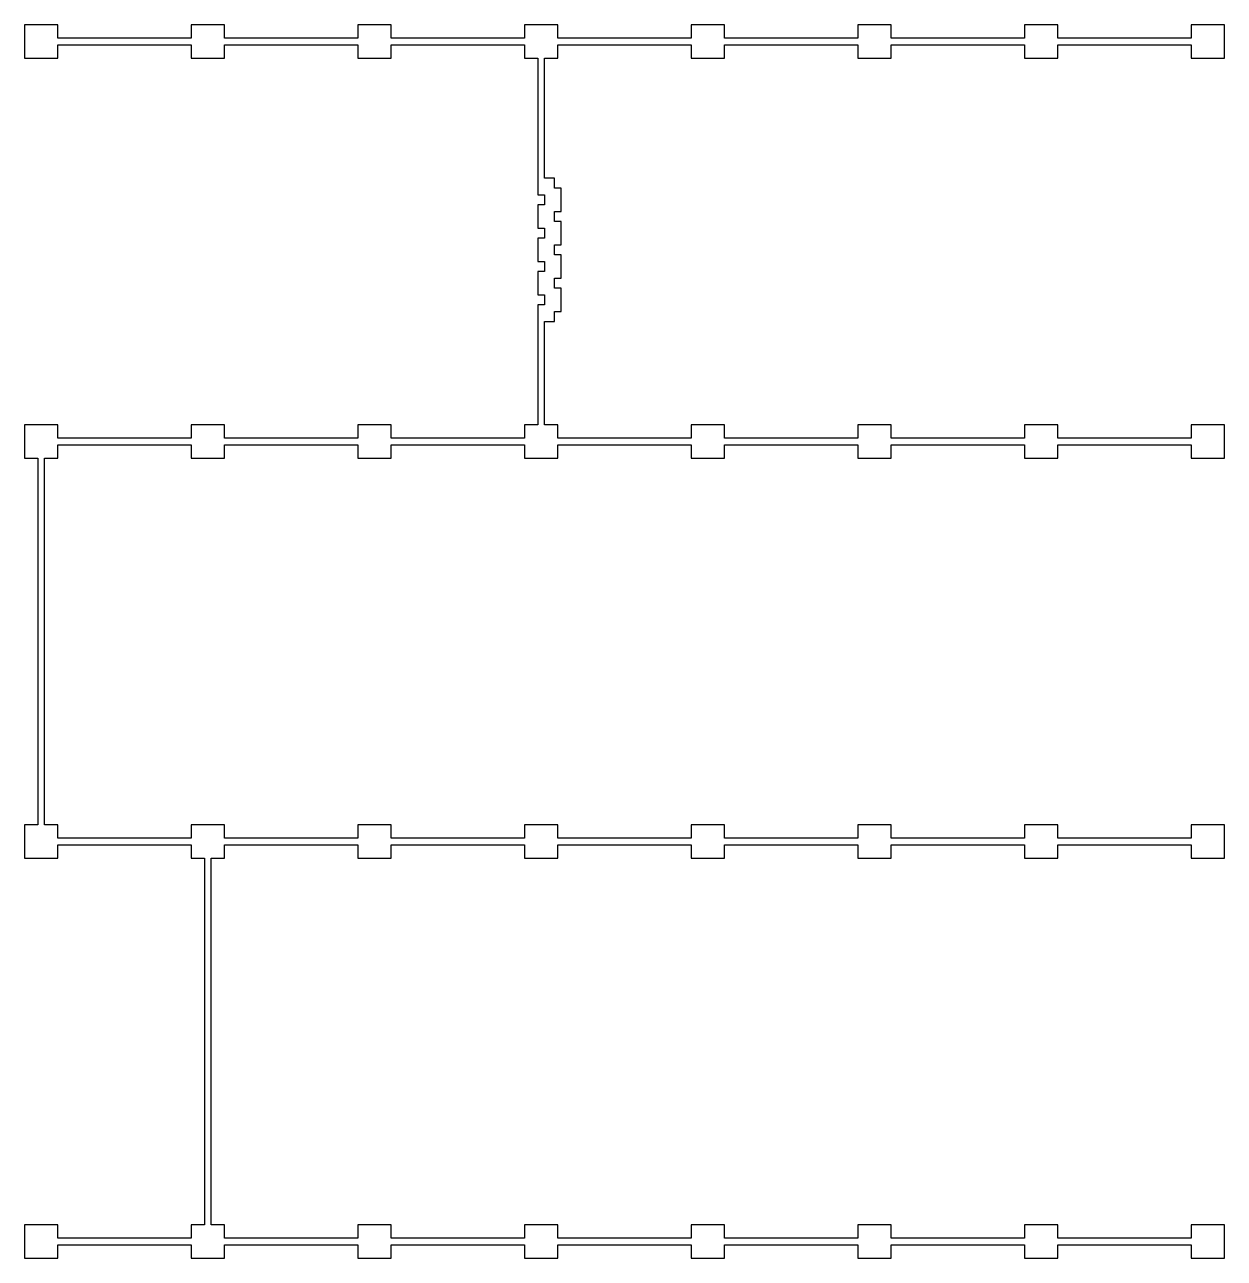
# Model space of a CAD drawing. Header units: millimetres. Extents: x 5 to 41, y 5 to 42.
import ezdxf

# ---------------------------------------------------------------- set-up
doc = ezdxf.new("R2010")
doc.units = ezdxf.units.MM
doc.layers.add('PCB_LAYERS', color=7, linetype='CONTINUOUS')

msp = doc.modelspace()

# ---------------------------------------------------------------- linework, layer by layer
at = {"layer": 'PCB_LAYERS', "color": 35, "true_color": 0xb87333}
msp.add_lwpolyline([(6, 5.4), (10, 5.4), (10, 5), (11, 5), (11, 5.4), (15, 5.4), (15, 5), (16, 5), (16, 5.4), (20, 5.4), (20, 5), (21, 5), (21, 5.4), (25, 5.4), (25, 5), (26, 5), (26, 5.4), (30, 5.4), (30, 5), (31, 5), (31, 5.4), (35, 5.4), (35, 5), (36, 5), (36, 5.4), (40, 5.4), (40, 5), (41, 5), (41, 6), (40, 6), (40, 5.6), (36, 5.6), (36, 6), (35, 6), (35, 5.6), (31, 5.6), (31, 6), (30, 6), (30, 5.6), (26, 5.6), (26, 6), (25, 6), (25, 5.6), (21, 5.6), (21, 6), (20, 6), (20, 5.6), (16, 5.6), (16, 6), (15, 6), (15, 5.6), (11, 5.6), (11, 6), (10.6, 6), (10.6, 17), (11, 17), (11, 17.4), (15, 17.4), (15, 17), (16, 17), (16, 17.4), (20, 17.4), (20, 17), (21, 17), (21, 17.4), (25, 17.4), (25, 17), (26, 17), (26, 17.4), (30, 17.4), (30, 17), (31, 17), (31, 17.4), (35, 17.4), (35, 17), (36, 17), (36, 17.4), (40, 17.4), (40, 17), (41, 17), (41, 18), (40, 18), (40, 17.6), (36, 17.6), (36, 18), (35, 18), (35, 17.6), (31, 17.6), (31, 18), (30, 18), (30, 17.6), (26, 17.6), (26, 18), (25, 18), (25, 17.6), (21, 17.6), (21, 18), (20, 18), (20, 17.6), (16, 17.6), (16, 18), (15, 18), (15, 17.6), (11, 17.6), (11, 18), (10, 18), (10, 17.6), (6, 17.6), (6, 18), (5.6, 18), (5.6, 29), (6, 29), (6, 29.4), (10, 29.4), (10, 29), (11, 29), (11, 29.4), (15, 29.4), (15, 29), (16, 29), (16, 29.4), (20, 29.4), (20, 29), (21, 29), (21, 29.4), (25, 29.4), (25, 29), (26, 29), (26, 29.4), (30, 29.4), (30, 29), (31, 29), (31, 29.4), (35, 29.4), (35, 29), (36, 29), (36, 29.4), (40, 29.4), (40, 29), (41, 29), (41, 30), (40, 30), (40, 29.6), (36, 29.6), (36, 30), (35, 30), (35, 29.6), (31, 29.6), (31, 30), (30, 30), (30, 29.6), (26, 29.6), (26, 30), (25, 30), (25, 29.6), (21, 29.6), (21, 30), (20.6, 30), (20.6, 33.1), (20.9, 33.1), (20.9, 33.4), (21.1, 33.4), (21.1, 33.6), (21.1, 34.1), (20.9, 34.1), (20.9, 34.4), (21.1, 34.4), (21.1, 34.6), (21.1, 35.1), (20.9, 35.1), (20.9, 35.4), (21.1, 35.4), (21.1, 35.6), (21.1, 36.1), (20.9, 36.1), (20.9, 36.4), (21.1, 36.4), (21.1, 36.6), (21.1, 37.1), (20.9, 37.1), (20.9, 37.4), (20.6, 37.4), (20.6, 41), (21, 41), (21, 41.4), (25, 41.4), (25, 41), (26, 41), (26, 41.4), (30, 41.4), (30, 41), (31, 41), (31, 41.4), (35, 41.4), (35, 41), (36, 41), (36, 41.4), (40, 41.4), (40, 41), (41, 41), (41, 42), (40, 42), (40, 41.6), (36, 41.6), (36, 42), (35, 42), (35, 41.6), (31, 41.6), (31, 42), (30, 42), (30, 41.6), (26, 41.6), (26, 42), (25, 42), (25, 41.6), (21, 41.6), (21, 42), (20, 42), (20, 41.6), (16, 41.6), (16, 42), (15, 42), (15, 41.6), (11, 41.6), (11, 42), (10, 42), (10, 41.6), (6, 41.6), (6, 42), (5, 42), (5, 41), (6, 41), (6, 41.4), (10, 41.4), (10, 41), (11, 41), (11, 41.4), (15, 41.4), (15, 41), (16, 41), (16, 41.4), (20, 41.4), (20, 41), (20.4, 41), (20.4, 37.4), (20.4, 36.9), (20.6, 36.9), (20.6, 36.6), (20.4, 36.6), (20.4, 36.4), (20.4, 35.9), (20.6, 35.9), (20.6, 35.6), (20.4, 35.6), (20.4, 35.4), (20.4, 34.9), (20.6, 34.9), (20.6, 34.6), (20.4, 34.6), (20.4, 34.4), (20.4, 33.9), (20.6, 33.9), (20.6, 33.6), (20.4, 33.6), (20.4, 33.3), (20.4, 30), (20, 30), (20, 29.6), (16, 29.6), (16, 30), (15, 30), (15, 29.6), (11, 29.6), (11, 30), (10, 30), (10, 29.6), (6, 29.6), (6, 30), (5, 30), (5, 29), (5.4, 29), (5.4, 18), (5, 18), (5, 17), (6, 17), (6, 17.4), (10, 17.4), (10, 17), (10.4, 17), (10.4, 6), (10, 6), (10, 5.6), (6, 5.6), (6, 6), (5, 6), (5, 5), (6, 5)], close=True, dxfattribs=at)

doc.saveas('drawing.dxf')
